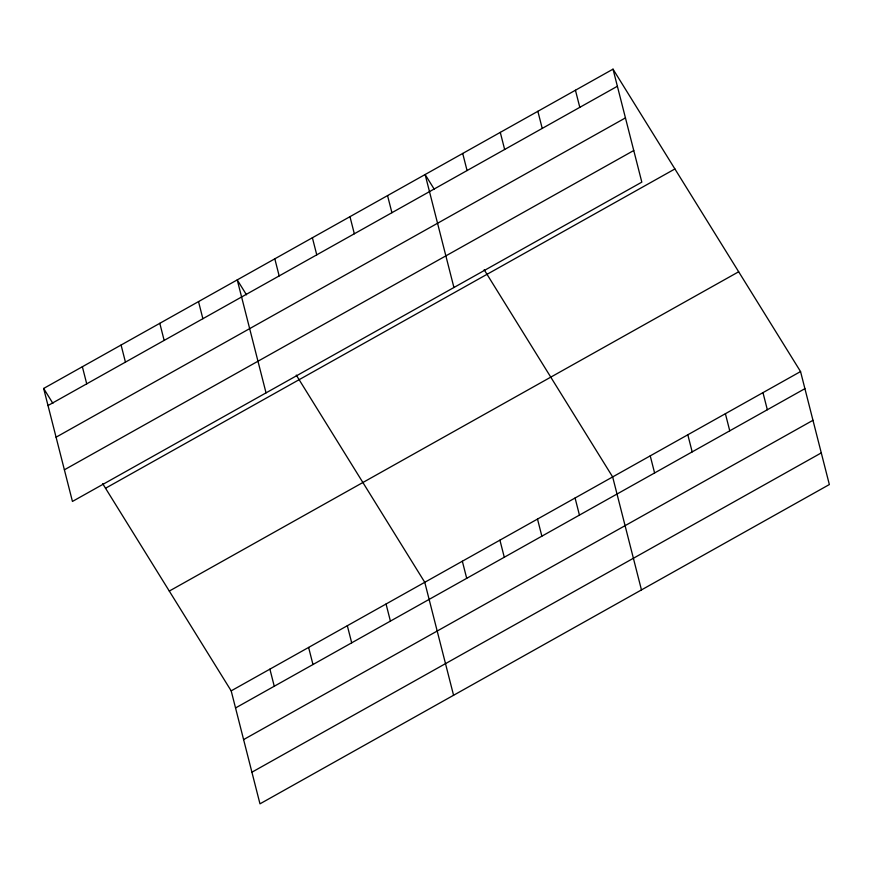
<?xml version="1.0" encoding="UTF-8"?>
<svg xmlns="http://www.w3.org/2000/svg" width="873" height="873" viewBox="0 0 873 873"><rect width="100%" height="100%" fill="white"/><g stroke="black" fill="none" stroke-linecap="round" stroke-linejoin="round"><path stroke-width="1.31" d="M613.021 69.163L641.819 182.141L72.448 501.44L43.65 388.452L613.021 69.163L800.552 371.56L829.35 484.548L259.979 803.837L231.181 690.859L102.687 483.664M48.004 405.552L617.386 86.263M56.068 437.198L625.45 117.899M64.384 469.794L633.754 150.505M105.535 488.247L674.905 168.958M169.297 591.065L738.667 271.776M231.181 690.859L800.552 371.56M235.535 707.959L804.906 388.671M243.6 739.595L812.97 420.306M251.915 772.201L821.286 452.901M434.372 189.441L425.129 174.524L453.927 287.512M484.166 269.735L612.66 476.931L641.459 589.908M246.481 294.812L237.238 279.895L266.036 392.872M296.274 375.095L424.769 582.302L453.567 695.279M43.65 388.452L52.893 403.37M762.969 392.643L767.334 409.743M725.398 413.715L729.752 430.815M687.815 434.787L692.18 451.887M575.438 90.235L579.803 107.335M650.232 455.859L654.597 472.959M537.866 111.308L542.22 128.407M500.284 132.38L504.649 149.479M575.078 498.003L579.443 515.103M462.712 153.452L467.066 170.551M537.506 519.075L541.86 536.175M499.923 540.147L504.278 557.258M387.547 195.607L391.912 212.706M462.341 561.23L466.706 578.33M349.975 216.679L354.329 233.778M312.392 237.751L316.757 254.851M386.052 604.007L390.406 621.107M274.809 258.823L279.174 275.923M347.334 625.723L351.688 642.823M308.616 647.439L312.971 664.539M198.52 301.611L202.874 318.71M269.899 669.144L274.253 686.243M159.803 323.316L164.157 340.415M121.085 345.031L125.439 362.131M82.368 366.747L86.722 383.847"/></g></svg>
